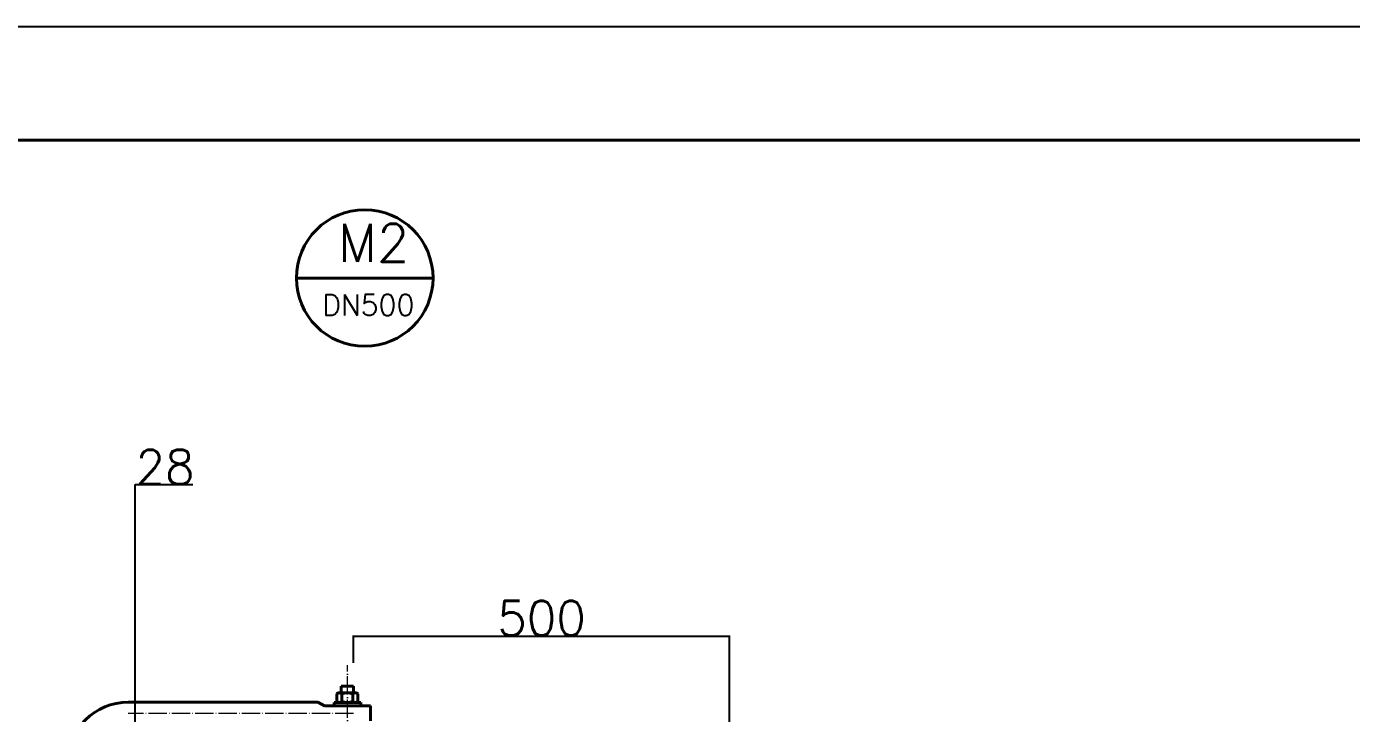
# Model space of a CAD drawing. Extents: x -11028 to 1475, y 2438 to 11279.
# Drawn here: x -3353 to -1620, y 10381 to 11279 of the extents above; entities that cross this region are included whole.
import ezdxf

# ---------------------------------------------------------------- set-up
doc = ezdxf.new("R2010")
doc.units = 0
doc.linetypes.add('ACAD_ISO04W100', pattern=[30.5, 24, -3, 0.5, -3])
doc.layers.get('DEFPOINTS').update_dxf_attribs({"linetype": 'CONTINUOUS', "lineweight": 13})
for name, color, linetype, lineweight in [('1粗实线', 3, 'CONTINUOUS', 40), ('2细实线', 7, 'CONTINUOUS', 25), ('3中心线', 30, 'ACAD_ISO04W100', 20)]:
    doc.layers.add(name, color=color, linetype=linetype, lineweight=lineweight)
doc.styles.add('ST3', font='txt.shx', dxfattribs={"height": 45, "bigfont": 'intecad.shx'})
doc.dimstyles.get("Standard").update_dxf_attribs({"dimtxt": 0.18, "dimasz": 0.18, "dimexe": 0.18, "dimexo": 0.0625, "dimgap": 0.09, "dimtad": 0, "dimtih": 1, "dimtoh": 1, "dimdec": 4, "dimzin": 0, "dimdsep": 46, "dimtxsty": 'Standard', "dimcen": 0.09, "dimadec": 0, "dimazin": 0, "dimtfac": 1, "dimtdec": 4, "dimtofl": 0, "dimtmove": 0, "dimatfit": 3, "dimfxl": 0, "dimtolj": 1, "dimtzin": 0, "dimarcsym": 0})
doc.dimstyles.new('STANDARD$0', dxfattribs={"dimscale": 5, "dimtxt": 2.5, "dimasz": 2.5, "dimexe": 1.25, "dimexo": 0.625, "dimtad": 1, "dimdec": 4, "dimrnd": 1, "dimdsep": 46, "dimlunit": 6, "dimtxsty": 'Standard', "dimcen": -2.5, "dimadec": 0, "dimazin": 0, "dimtfac": 1, "dimtdec": 4, "dimtmove": 0, "dimatfit": 1, "dimfxl": 0, "dimtolj": 1, "dimtzin": 0, "dimarcsym": 0})

# ---------------------------------------------------------------- blocks, each defined once
blk = doc.blocks.new('*D75')
at = {"layer": '2细实线', "color": 7, "linetype": 'ByBlock', "lineweight": -2}
for p, q in [((-2925.6, 10446.8), (-2925.6, 10482.8)), ((-2433.7, 9937.5), (-2433.7, 10482.8)), ((-2924.3, 10481.6), (-2434.9, 10481.6))]:
    blk.add_line(p, q, dxfattribs=at)
at = {"layer": '2细实线', "color": 7, "linetype": 'ByBlock'}
for points in [[(-2924.3, 10481.8), (-2924.3, 10481.3), (-2925.6, 10481.6)], [(-2434.9, 10481.8), (-2434.9, 10481.3), (-2433.7, 10481.6)]]:
    blk.add_solid(points, dxfattribs=at)
at = {"layer": 'DEFPOINTS', "color": 0, "linetype": 'ByBlock'}
for p in [(-2433.7, 10481.6), (-2925.6, 10446.8), (-2433.7, 9937.5)]:
    blk.add_point(p, dxfattribs=at)
at = {"layer": '2细实线', "color": 7, "linetype": 'ByBlock', "insert": (-2679.6, 10505.3), "char_height": 45, "attachment_point": 5, "style": 'ST3'}
blk.add_mtext('\\A1;500', dxfattribs=at)

msp = doc.modelspace()

# ---------------------------------------------------------------- linework, layer by layer
at = {"layer": '1粗实线', "linetype": 'ByBlock'}
msp.add_line((1308.87889, 11130.45115), (-10655.65875, 11130.45115), dxfattribs=at)
at = {"layer": '1粗实线'}
for p, q in [((-3000.18227, 10950.28048), (-2821.46376, 10950.28048)), ((-2925.56494, 10416.31936), (-2941.41184, 10416.31936)), ((-2941.41184, 10407.71901), (-2941.41184, 10416.31936)), ((-2925.56494, 10407.71901), (-2925.56494, 10416.31936)), ((-2947.43427, 10396.27777), (-2947.43427, 10406.28464)), ((-2922.66822, 10407.71901), (-2944.51328, 10407.71901)), ((-2922.66822, 10407.71901), (-2944.51328, 10407.71901)), ((-2940.86449, 10396.39315), (-2940.86449, 10406.16926)), ((-2926.42032, 10396.52193), (-2926.42032, 10406.04048)), ((-2919.61375, 10396.43415), (-2919.61375, 10406.12826)), ((-2972.31612, 10395.44768), (-3219.9212, 10395.44768)), ((-2963.37962, 10390.49552), (-2972.31612, 10395.44768)), ((-2903.39244, 10390.49552), (-2963.37962, 10390.49552)), ((-2941.41184, 10394.8434), (-2950.91182, 10394.8434)), ((-2950.91182, 10394.8434), (-2950.91182, 10390.49552)), ((-2922.66822, 10394.8434), (-2944.51328, 10394.8434)), ((-2922.66822, 10394.8434), (-2944.51328, 10394.8434)), ((-2925.56494, 10394.8434), (-2916.06496, 10394.8434)), ((-2916.06496, 10394.8434), (-2916.06496, 10390.49552)), ((-2903.39244, 10390.49552), (-2903.19436, 10390.29743)), ((-2903.19436, 10390.29743), (-2903.19436, 10370.88497))]:
    msp.add_line(p, q, dxfattribs=at)
msp.add_circle((-2910.82302, 10950.28048), 89.35925, dxfattribs=at)
for centre, radius, start, end in [((-2944.19923, 10403.38811), 4.34227, 37.64928458, 140.87298338), ((-2944.19923, 10399.1743), 4.34227, 219.12701662, 322.35071542), ((-2933.77922, 10390.75907), 16.96098, 64.28642836, 114.69194205), ((-2933.77922, 10411.80334), 16.96098, 245.30805795, 295.71357164), ((-2922.98226, 10403.38811), 4.34227, 39.12701662, 142.35071542), ((-2926.42032, 10406.04048), 3.867271941872916e-12, 41.18592517, 325.887356), ((-2922.98226, 10399.1743), 4.34227, 217.64928458, 320.87298338), ((-2926.42032, 10396.52193), 3.867271941872916e-12, 34.112644, 318.81407483), ((-3219.9212, 10316.21315), 79.23452, 90, 180)]:
    msp.add_arc(centre, radius, start, end, dxfattribs=at)
at = {"layer": '2细实线'}
msp.add_lwpolyline([(-11027.77137, 2437.9004), (-11027.77137, 11279.29619), (1475.21258, 11279.29619), (1475.21258, 2437.9004)], close=True, dxfattribs=at)
at = {"layer": '3中心线'}
for p, q in [((-2933.48839, 10252.74187), (-2933.48839, 10444.02311)), ((-2925.56494, 10380.5912), (-3219.9212, 10380.5912))]:
    msp.add_line(p, q, dxfattribs=at)

# ---------------------------------------------------------------- texts
at = {"layer": '2细实线', "color": 7, "linetype": 'ByBlock', "style": 'ST3'}
for s, height, p in [('M2', 49.361626, (-2945.60499, 10971.58728)), ('DN500', 27.296477, (-2966.393, 10901.42238))]:
    msp.add_text(s, height=height, dxfattribs=at).set_placement(p)
at = {"layer": '2细实线', "color": 7, "linetype": 'ByBlock', "insert": (-3210.47337, 10680.47787), "char_height": 45, "attachment_point": 7, "style": 'ST3'}
msp.add_mtext('28', dxfattribs=at)

# ---------------------------------------------------------------- dimensions: what is measured, and where the dimension line sits
at = {"layer": '2细实线', "linetype": 'ByBlock'}
dim = msp.add_linear_dim(base=(-2433.68648, 10481.55026), p1=(-2925.56494, 10446.77133), p2=(-2433.68648, 9937.47038), text='500', dimstyle='STANDARD$0', override={"dimtxt": 0.5, "dimasz": 0.25, "dimexe": 0.25, "dimexo": 0, "dimgap": 0.25, "dimrnd": 0.0005, "dimtxsty": 'ST3', "dimcen": 2.5, "dimclrd": 7, "dimclre": 7, "dimclrt": 7}, dxfattribs=at)
dim.commit()
dim.dimension.update_dxf_attribs({"geometry": '*D75', "text_midpoint": (-2679.62571, 10505.30026)})

# ---------------------------------------------------------------- leaders
at = {"layer": '2细实线', "linetype": 'ByBlock', "annotation_type": 0, "has_hookline": 1, "hookline_direction": 0, "text_width": 75}
msp.add_leader([(-3210.72337, 7133.90449), (-3210.97337, 10680.22787), (-3210.72337, 10680.22787)], dimstyle='Standard', override={"dimtxt": 0.5, "dimasz": 0.25, "dimexe": 0.25, "dimexo": 0, "dimgap": 0.25, "dimtad": 1, "dimrnd": 0.0005, "dimzin": 8, "dimlunit": 6, "dimtxsty": 'ST3', "dimcen": 2.5, "dimclrd": 7, "dimclre": 7, "dimclrt": 7, "dimtofl": 1}, dxfattribs=at)

doc.saveas('drawing.dxf')
